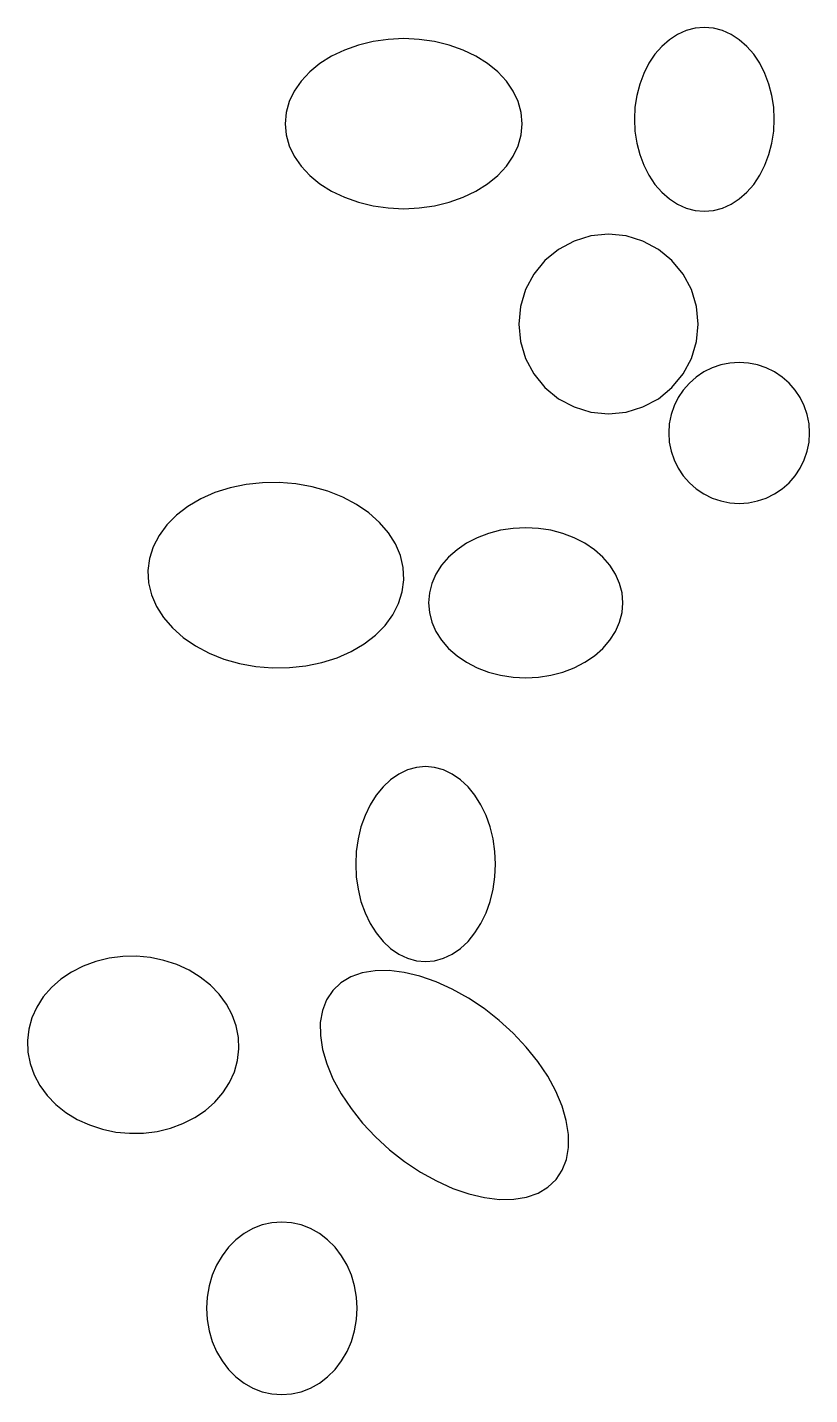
# Model space of a CAD drawing. Extents: x -1 to 217, y -22 to 302.
# Drawn here: x 125.75 to 131.45, y 53.82 to 63.79 of the extents above; entities that cross this region are included whole.
import ezdxf

# ---------------------------------------------------------------- set-up
doc = ezdxf.new("R2010")
doc.units = 0

msp = doc.modelspace()

# ---------------------------------------------------------------- linework, layer by layer
at = {"layer": 'CIRCLES'}
for p, q in [((129.734, 62.2315), (129.6209, 62.171)), ((129.8568, 62.2687), (129.734, 62.2315)), ((129.9845, 62.2813), (129.8568, 62.2687)), ((130.1122, 62.2687), (129.9845, 62.2813)), ((130.235, 62.2315), (130.1122, 62.2687)), ((130.3481, 62.171), (130.235, 62.2315)), ((129.6209, 62.171), (129.5217, 62.0896)), ((130.4473, 62.0896), (130.3481, 62.171)), ((129.5217, 62.0896), (129.4403, 61.9904)), ((130.5287, 61.9904), (130.4473, 62.0896)), ((129.4403, 61.9904), (129.3798, 61.8772)), ((130.5892, 61.8772), (130.5287, 61.9904)), ((129.3798, 61.8772), (129.3425, 61.7544)), ((130.6265, 61.7544), (130.5892, 61.8772)), ((129.3425, 61.7544), (129.33, 61.6268)), ((130.639, 61.6268), (130.6265, 61.7544)), ((129.33, 61.6268), (129.3425, 61.4991)), ((130.6265, 61.4991), (130.639, 61.6268)), ((129.3425, 61.4991), (129.3798, 61.3763)), ((130.5892, 61.3763), (130.6265, 61.4991)), ((129.3798, 61.3763), (129.4403, 61.2631)), ((130.5287, 61.2631), (130.5892, 61.3763)), ((129.4403, 61.2631), (129.5217, 61.1639)), ((130.4473, 61.1639), (130.5287, 61.2631)), ((129.5217, 61.1639), (129.6209, 61.0825)), ((130.3481, 61.0825), (130.4473, 61.1639)), ((129.6209, 61.0825), (129.734, 61.022)), ((129.734, 61.022), (129.8568, 60.9848)), ((130.1122, 60.9848), (130.235, 61.022)), ((130.235, 61.022), (130.3481, 61.0825)), ((129.8568, 60.9848), (129.9845, 60.9722)), ((129.9845, 60.9722), (130.1122, 60.9848))]:
    msp.add_line(p, q, dxfattribs=at)
at = {"layer": 'ELLIPSES'}
for p, q in [((128.3795, 63.7019), (128.2687, 63.6861)), ((128.4923, 63.7072), (128.3795, 63.7019)), ((128.605, 63.7019), (128.4923, 63.7072)), ((128.7158, 63.6861), (128.605, 63.7019)), ((130.428, 63.6996), (130.3726, 63.6509)), ((130.4878, 63.7384), (130.428, 63.6996)), ((130.551, 63.7666), (130.4878, 63.7384)), ((130.6164, 63.7837), (130.551, 63.7666)), ((130.683, 63.7895), (130.6164, 63.7837)), ((130.7496, 63.7837), (130.683, 63.7895)), ((130.815, 63.7666), (130.7496, 63.7837)), ((130.8782, 63.7384), (130.815, 63.7666)), ((130.938, 63.6996), (130.8782, 63.7384)), ((130.9934, 63.6509), (130.938, 63.6996)), ((128.0604, 63.6241), (127.9665, 63.5791)), ((128.1617, 63.66), (128.0604, 63.6241)), ((128.2687, 63.6861), (128.1617, 63.66)), ((128.8228, 63.66), (128.7158, 63.6861)), ((128.9241, 63.6241), (128.8228, 63.66)), ((129.018, 63.5791), (128.9241, 63.6241)), ((130.3224, 63.5931), (130.2784, 63.5272)), ((130.3726, 63.6509), (130.3224, 63.5931)), ((131.0436, 63.5931), (130.9934, 63.6509)), ((131.0876, 63.5272), (131.0436, 63.5931)), ((127.8815, 63.5256), (127.807, 63.4646)), ((127.9665, 63.5791), (127.8815, 63.5256)), ((129.103, 63.5256), (129.018, 63.5791)), ((129.1775, 63.4646), (129.103, 63.5256)), ((130.2784, 63.5272), (130.2414, 63.4542)), ((131.1246, 63.4542), (131.0876, 63.5272)), ((127.7443, 63.3972), (127.6943, 63.3245)), ((127.807, 63.4646), (127.7443, 63.3972)), ((129.2402, 63.3972), (129.1775, 63.4646)), ((129.2902, 63.3245), (129.2402, 63.3972)), ((130.2414, 63.4542), (130.2119, 63.3756)), ((131.1541, 63.3756), (131.1246, 63.4542)), ((127.6943, 63.3245), (127.658, 63.2477)), ((129.3265, 63.2477), (129.2902, 63.3245)), ((130.2119, 63.3756), (130.1904, 63.2925)), ((131.1756, 63.2925), (131.1541, 63.3756)), ((127.658, 63.2477), (127.636, 63.1682)), ((129.3485, 63.1682), (129.3265, 63.2477)), ((130.1774, 63.2065), (130.173, 63.119)), ((130.1904, 63.2925), (130.1774, 63.2065)), ((131.1886, 63.2065), (131.1756, 63.2925)), ((131.193, 63.119), (131.1886, 63.2065)), ((127.636, 63.1682), (127.6286, 63.0872)), ((129.3559, 63.0872), (129.3485, 63.1682)), ((130.173, 63.119), (130.1774, 63.0315)), ((131.1886, 63.0315), (131.193, 63.119)), ((127.6286, 63.0872), (127.636, 63.0063)), ((127.636, 63.0063), (127.658, 62.9268)), ((129.3265, 62.9268), (129.3485, 63.0063)), ((129.3485, 63.0063), (129.3559, 63.0872)), ((130.1774, 63.0315), (130.1904, 62.9455)), ((131.1756, 62.9455), (131.1886, 63.0315)), ((127.658, 62.9268), (127.6943, 62.85)), ((129.2902, 62.85), (129.3265, 62.9268)), ((130.1904, 62.9455), (130.2119, 62.8624)), ((131.1541, 62.8624), (131.1756, 62.9455)), ((127.6943, 62.85), (127.7443, 62.7773)), ((129.2402, 62.7773), (129.2902, 62.85)), ((130.2119, 62.8624), (130.2414, 62.7838)), ((131.1246, 62.7838), (131.1541, 62.8624)), ((127.7443, 62.7773), (127.807, 62.7099)), ((127.807, 62.7099), (127.8815, 62.6489)), ((129.103, 62.6489), (129.1775, 62.7099)), ((129.1775, 62.7099), (129.2402, 62.7773)), ((130.2414, 62.7838), (130.2784, 62.7108)), ((130.2784, 62.7108), (130.3224, 62.6449)), ((131.0436, 62.6449), (131.0876, 62.7108)), ((131.0876, 62.7108), (131.1246, 62.7838)), ((127.8815, 62.6489), (127.9665, 62.5954)), ((129.018, 62.5954), (129.103, 62.6489)), ((130.3224, 62.6449), (130.3726, 62.5871)), ((130.9934, 62.5871), (131.0436, 62.6449)), ((127.9665, 62.5954), (128.0604, 62.5504)), ((128.0604, 62.5504), (128.1617, 62.5145)), ((128.1617, 62.5145), (128.2687, 62.4884)), ((128.7158, 62.4884), (128.8228, 62.5145)), ((128.8228, 62.5145), (128.9241, 62.5504)), ((128.9241, 62.5504), (129.018, 62.5954)), ((130.3726, 62.5871), (130.428, 62.5384)), ((130.428, 62.5384), (130.4878, 62.4996)), ((130.4878, 62.4996), (130.551, 62.4714)), ((130.815, 62.4714), (130.8782, 62.4996)), ((130.8782, 62.4996), (130.938, 62.5384)), ((130.938, 62.5384), (130.9934, 62.5871)), ((128.2687, 62.4884), (128.3795, 62.4726)), ((128.3795, 62.4726), (128.4923, 62.4673)), ((128.4923, 62.4673), (128.605, 62.4726)), ((128.605, 62.4726), (128.7158, 62.4884)), ((130.551, 62.4714), (130.6164, 62.4543)), ((130.6164, 62.4543), (130.683, 62.4485)), ((130.683, 62.4485), (130.7496, 62.4543)), ((130.7496, 62.4543), (130.815, 62.4714)), ((130.7404, 61.3076), (130.6801, 61.2779)), ((130.804, 61.3292), (130.7404, 61.3076)), ((130.8699, 61.3423), (130.804, 61.3292)), ((130.937, 61.3467), (130.8699, 61.3423)), ((131.0041, 61.3423), (130.937, 61.3467)), ((131.07, 61.3292), (131.0041, 61.3423)), ((131.1336, 61.3076), (131.07, 61.3292)), ((131.1939, 61.2779), (131.1336, 61.3076)), ((130.6243, 61.2405), (130.5738, 61.1962)), ((130.6801, 61.2779), (130.6243, 61.2405)), ((131.2497, 61.2405), (131.1939, 61.2779)), ((131.3002, 61.1962), (131.2497, 61.2405)), ((130.5295, 61.1457), (130.4921, 61.0899)), ((130.5738, 61.1962), (130.5295, 61.1457)), ((131.3445, 61.1457), (131.3002, 61.1962)), ((131.3819, 61.0899), (131.3445, 61.1457)), ((130.4624, 61.0296), (130.4408, 60.966)), ((130.4921, 61.0899), (130.4624, 61.0296)), ((131.4116, 61.0296), (131.3819, 61.0899)), ((131.4332, 60.966), (131.4116, 61.0296)), ((130.4408, 60.966), (130.4277, 60.9001)), ((131.4463, 60.9001), (131.4332, 60.966)), ((130.4277, 60.9001), (130.4233, 60.833)), ((130.4233, 60.833), (130.4277, 60.7659)), ((131.4507, 60.833), (131.4463, 60.9001)), ((131.4463, 60.7659), (131.4507, 60.833)), ((130.4277, 60.7659), (130.4408, 60.7)), ((131.4332, 60.7), (131.4463, 60.7659)), ((130.4408, 60.7), (130.4624, 60.6364)), ((130.4624, 60.6364), (130.4921, 60.5761)), ((131.3819, 60.5761), (131.4116, 60.6364)), ((131.4116, 60.6364), (131.4332, 60.7)), ((130.4921, 60.5761), (130.5295, 60.5203)), ((130.5295, 60.5203), (130.5738, 60.4698)), ((131.3002, 60.4698), (131.3445, 60.5203)), ((131.3445, 60.5203), (131.3819, 60.5761)), ((127.2261, 60.4329), (127.1153, 60.3977)), ((127.3426, 60.4571), (127.2261, 60.4329)), ((127.4628, 60.4701), (127.3426, 60.4571)), ((127.5847, 60.4715), (127.4628, 60.4701)), ((127.7062, 60.4614), (127.5847, 60.4715)), ((127.8252, 60.4399), (127.7062, 60.4614)), ((127.9397, 60.4073), (127.8252, 60.4399)), ((128.0477, 60.3643), (127.9397, 60.4073)), ((130.5738, 60.4698), (130.6243, 60.4255)), ((130.6243, 60.4255), (130.6801, 60.3881)), ((131.1939, 60.3881), (131.2497, 60.4255)), ((131.2497, 60.4255), (131.3002, 60.4698)), ((127.0121, 60.3522), (126.9183, 60.2972)), ((127.1153, 60.3977), (127.0121, 60.3522)), ((128.1474, 60.3116), (128.0477, 60.3643)), ((128.237, 60.25), (128.1474, 60.3116)), ((130.6801, 60.3881), (130.7404, 60.3584)), ((130.7404, 60.3584), (130.804, 60.3368)), ((130.804, 60.3368), (130.8699, 60.3237)), ((130.8699, 60.3237), (130.937, 60.3193)), ((130.937, 60.3193), (131.0041, 60.3237)), ((131.0041, 60.3237), (131.07, 60.3368)), ((131.07, 60.3368), (131.1336, 60.3584)), ((131.1336, 60.3584), (131.1939, 60.3881)), ((126.8355, 60.2337), (126.7652, 60.1626)), ((126.9183, 60.2972), (126.8355, 60.2337)), ((128.315, 60.1807), (128.237, 60.25)), ((126.7652, 60.1626), (126.7084, 60.0853)), ((128.3802, 60.1048), (128.315, 60.1807)), ((128.4313, 60.0236), (128.3802, 60.1048)), ((129.1979, 60.1233), (129.1102, 60.1003)), ((129.2888, 60.1373), (129.1979, 60.1233)), ((129.3812, 60.142), (129.2888, 60.1373)), ((129.4737, 60.1373), (129.3812, 60.142)), ((129.5646, 60.1233), (129.4737, 60.1373)), ((129.6523, 60.1003), (129.5646, 60.1233)), ((126.7084, 60.0853), (126.6662, 60.003)), ((128.4675, 59.9385), (128.4313, 60.0236)), ((128.9501, 60.0289), (128.8804, 59.9817)), ((129.0271, 60.0687), (128.9501, 60.0289)), ((129.1102, 60.1003), (129.0271, 60.0687)), ((129.7354, 60.0687), (129.6523, 60.1003)), ((129.8124, 60.0289), (129.7354, 60.0687)), ((129.8821, 59.9817), (129.8124, 60.0289)), ((126.6393, 59.9172), (126.6281, 59.8293)), ((126.6662, 60.003), (126.6393, 59.9172)), ((128.4882, 59.851), (128.4675, 59.9385)), ((128.8194, 59.9279), (128.7679, 59.8684)), ((128.8804, 59.9817), (128.8194, 59.9279)), ((129.9431, 59.9279), (129.8821, 59.9817)), ((129.9946, 59.8684), (129.9431, 59.9279)), ((126.6281, 59.8293), (126.633, 59.7408)), ((128.493, 59.7625), (128.4882, 59.851)), ((128.7679, 59.8684), (128.7269, 59.8042)), ((130.0356, 59.8042), (129.9946, 59.8684)), ((126.633, 59.7408), (126.6537, 59.6532)), ((128.4818, 59.6746), (128.493, 59.7625)), ((128.6971, 59.7364), (128.6791, 59.6662)), ((128.7269, 59.8042), (128.6971, 59.7364)), ((130.0654, 59.7364), (130.0356, 59.8042)), ((130.0834, 59.6662), (130.0654, 59.7364)), ((126.6537, 59.6532), (126.6899, 59.5682)), ((128.455, 59.5888), (128.4818, 59.6746)), ((128.6791, 59.6662), (128.673, 59.5947)), ((130.0895, 59.5947), (130.0834, 59.6662)), ((126.6899, 59.5682), (126.741, 59.487)), ((128.356, 59.4292), (128.4128, 59.5065)), ((128.4128, 59.5065), (128.455, 59.5888)), ((128.673, 59.5947), (128.6791, 59.5233)), ((128.6791, 59.5233), (128.6971, 59.4531)), ((130.0654, 59.4531), (130.0834, 59.5233)), ((130.0834, 59.5233), (130.0895, 59.5947)), ((126.741, 59.487), (126.8061, 59.4111)), ((126.8061, 59.4111), (126.8841, 59.3417)), ((128.2856, 59.3581), (128.356, 59.4292)), ((128.6971, 59.4531), (128.7269, 59.3853)), ((130.0356, 59.3853), (130.0654, 59.4531)), ((126.8841, 59.3417), (126.9738, 59.2802)), ((128.2028, 59.2945), (128.2856, 59.3581)), ((128.7269, 59.3853), (128.7679, 59.3211)), ((128.7679, 59.3211), (128.8194, 59.2616)), ((129.9431, 59.2616), (129.9946, 59.3211)), ((129.9946, 59.3211), (130.0356, 59.3853)), ((126.9738, 59.2802), (127.0734, 59.2274)), ((127.0734, 59.2274), (127.1814, 59.1844)), ((128.0058, 59.1941), (128.109, 59.2395)), ((128.109, 59.2395), (128.2028, 59.2945)), ((128.8194, 59.2616), (128.8804, 59.2078)), ((128.8804, 59.2078), (128.9501, 59.1606)), ((129.8124, 59.1606), (129.8821, 59.2078)), ((129.8821, 59.2078), (129.9431, 59.2616)), ((127.1814, 59.1844), (127.2959, 59.1519)), ((127.2959, 59.1519), (127.4149, 59.1304)), ((127.4149, 59.1304), (127.5364, 59.1202)), ((127.5364, 59.1202), (127.6583, 59.1217)), ((127.6583, 59.1217), (127.7785, 59.1346)), ((127.7785, 59.1346), (127.895, 59.1589)), ((127.895, 59.1589), (128.0058, 59.1941)), ((128.9501, 59.1606), (129.0271, 59.1208)), ((129.0271, 59.1208), (129.1102, 59.0892)), ((129.6523, 59.0892), (129.7354, 59.1208)), ((129.7354, 59.1208), (129.8124, 59.1606)), ((129.1102, 59.0892), (129.1979, 59.0662)), ((129.1979, 59.0662), (129.2888, 59.0522)), ((129.2888, 59.0522), (129.3812, 59.0475)), ((129.3812, 59.0475), (129.4737, 59.0522)), ((129.4737, 59.0522), (129.5646, 59.0662)), ((129.5646, 59.0662), (129.6523, 59.0892)), ((128.4562, 58.346), (128.3964, 58.3049)), ((128.5192, 58.3759), (128.4562, 58.346)), ((128.5845, 58.394), (128.5192, 58.3759)), ((128.651, 58.4001), (128.5845, 58.394)), ((128.7175, 58.394), (128.651, 58.4001)), ((128.7828, 58.3759), (128.7175, 58.394)), ((128.8458, 58.346), (128.7828, 58.3759)), ((128.9056, 58.3049), (128.8458, 58.346)), ((128.3411, 58.2533), (128.291, 58.192)), ((128.3964, 58.3049), (128.3411, 58.2533)), ((128.9609, 58.2533), (128.9056, 58.3049)), ((129.011, 58.192), (128.9609, 58.2533)), ((128.2471, 58.1222), (128.2101, 58.0449)), ((128.291, 58.192), (128.2471, 58.1222)), ((129.0549, 58.1222), (129.011, 58.192)), ((129.0919, 58.0449), (129.0549, 58.1222)), ((128.2101, 58.0449), (128.1806, 57.9616)), ((129.1214, 57.9616), (129.0919, 58.0449)), ((128.1806, 57.9616), (128.1592, 57.8736)), ((129.1428, 57.8736), (129.1214, 57.9616)), ((128.1592, 57.8736), (128.1462, 57.7825)), ((129.1558, 57.7825), (129.1428, 57.8736)), ((128.1462, 57.7825), (128.1419, 57.6898)), ((129.1601, 57.6898), (129.1558, 57.7825)), ((128.1419, 57.6898), (128.1462, 57.597)), ((129.1558, 57.597), (129.1601, 57.6898)), ((128.1462, 57.597), (128.1592, 57.5059)), ((129.1428, 57.5059), (129.1558, 57.597)), ((128.1592, 57.5059), (128.1806, 57.4179)), ((128.1806, 57.4179), (128.2101, 57.3346)), ((129.0919, 57.3346), (129.1214, 57.4179)), ((129.1214, 57.4179), (129.1428, 57.5059)), ((128.2101, 57.3346), (128.2471, 57.2573)), ((129.0549, 57.2573), (129.0919, 57.3346)), ((128.2471, 57.2573), (128.291, 57.1875)), ((129.011, 57.1875), (129.0549, 57.2573)), ((128.291, 57.1875), (128.3411, 57.1262)), ((128.3411, 57.1262), (128.3964, 57.0746)), ((128.9056, 57.0746), (128.9609, 57.1262)), ((128.9609, 57.1262), (129.011, 57.1875)), ((126.4444, 57.0162), (126.3449, 57.0036)), ((126.5453, 57.0177), (126.4444, 57.0162)), ((126.6457, 57.0082), (126.5453, 57.0177)), ((128.3964, 57.0746), (128.4562, 57.0335)), ((128.4562, 57.0335), (128.5192, 57.0036)), ((128.7828, 57.0036), (128.8458, 57.0335)), ((128.8458, 57.0335), (128.9056, 57.0746)), ((126.1564, 56.9465), (126.0707, 56.903)), ((126.2483, 56.9803), (126.1564, 56.9465)), ((126.3449, 57.0036), (126.2483, 56.9803)), ((126.7439, 56.9878), (126.6457, 57.0082)), ((126.8384, 56.9569), (126.7439, 56.9878)), ((126.9273, 56.916), (126.8384, 56.9569)), ((127.0093, 56.8658), (126.9273, 56.916)), ((128.5192, 57.0036), (128.5845, 56.9855)), ((128.5845, 56.9855), (128.651, 56.9794)), ((128.651, 56.9794), (128.7175, 56.9855)), ((128.7175, 56.9855), (128.7828, 57.0036)), ((125.9927, 56.8503), (125.9237, 56.7895)), ((126.0707, 56.903), (125.9927, 56.8503)), ((127.0829, 56.8071), (127.0093, 56.8658)), ((128.0341, 56.8238), (127.975, 56.7682)), ((128.1061, 56.8667), (128.0341, 56.8238)), ((128.1898, 56.8962), (128.1061, 56.8667)), ((128.2838, 56.9116), (128.1898, 56.8962)), ((128.3863, 56.9129), (128.2838, 56.9116)), ((128.4958, 56.8998), (128.3863, 56.9129)), ((128.6103, 56.8727), (128.4958, 56.8998)), ((128.7278, 56.832), (128.6103, 56.8727)), ((128.8463, 56.7785), (128.7278, 56.832)), ((125.8649, 56.7215), (125.8173, 56.6476)), ((125.9237, 56.7895), (125.8649, 56.7215)), ((127.1469, 56.741), (127.0829, 56.8071)), ((127.2001, 56.6686), (127.1469, 56.741)), ((127.975, 56.7682), (127.9298, 56.7007)), ((128.9639, 56.7129), (128.8463, 56.7785)), ((125.8173, 56.6476), (125.7817, 56.5689)), ((127.2417, 56.5911), (127.2001, 56.6686)), ((127.8993, 56.6226), (127.8841, 56.5352)), ((127.9298, 56.7007), (127.8993, 56.6226)), ((129.0785, 56.6366), (128.9639, 56.7129)), ((129.1881, 56.5507), (129.0785, 56.6366)), ((125.7817, 56.5689), (125.7587, 56.4869)), ((127.271, 56.5099), (127.2417, 56.5911)), ((127.8841, 56.5352), (127.8843, 56.44)), ((129.2908, 56.4567), (129.1881, 56.5507)), ((125.7587, 56.4869), (125.7488, 56.4029)), ((127.2874, 56.4263), (127.271, 56.5099)), ((127.2906, 56.3418), (127.2874, 56.4263)), ((127.8843, 56.44), (127.8999, 56.3386)), ((129.385, 56.3562), (129.2908, 56.4567)), ((125.7488, 56.4029), (125.752, 56.3185)), ((125.752, 56.3185), (125.7684, 56.2349)), ((127.2807, 56.2579), (127.2906, 56.3418)), ((127.8999, 56.3386), (127.9308, 56.2328)), ((129.469, 56.251), (129.385, 56.3562)), ((125.7684, 56.2349), (125.7977, 56.1537)), ((127.2577, 56.1759), (127.2807, 56.2579)), ((127.9308, 56.2328), (127.9764, 56.1244)), ((129.5413, 56.1429), (129.469, 56.251)), ((125.7977, 56.1537), (125.8393, 56.0762)), ((127.2222, 56.0972), (127.2577, 56.1759)), ((127.9764, 56.1244), (128.0358, 56.0151)), ((129.6008, 56.0337), (129.5413, 56.1429)), ((125.8393, 56.0762), (125.8925, 56.0038)), ((127.1158, 55.9553), (127.1746, 56.0233)), ((127.1746, 56.0233), (127.2222, 56.0972)), ((129.6463, 55.9252), (129.6008, 56.0337)), ((125.8925, 56.0038), (125.9565, 55.9377)), ((125.9565, 55.9377), (126.0301, 55.879)), ((127.0468, 55.8945), (127.1158, 55.9553)), ((128.0358, 56.0151), (128.1081, 55.907)), ((129.6772, 55.8194), (129.6463, 55.9252)), ((126.0301, 55.879), (126.1121, 55.8288)), ((126.1121, 55.8288), (126.2011, 55.7879)), ((126.883, 55.7983), (126.9687, 55.8418)), ((126.9687, 55.8418), (127.0468, 55.8945)), ((128.1081, 55.907), (128.1921, 55.8018)), ((129.6929, 55.718), (129.6772, 55.8194)), ((126.2011, 55.7879), (126.2955, 55.757)), ((126.2955, 55.757), (126.3937, 55.7366)), ((126.3937, 55.7366), (126.4941, 55.7271)), ((126.4941, 55.7271), (126.595, 55.7286)), ((126.595, 55.7286), (126.6945, 55.7412)), ((126.6945, 55.7412), (126.7911, 55.7645)), ((126.7911, 55.7645), (126.883, 55.7983)), ((128.1921, 55.8018), (128.2863, 55.7014)), ((128.2863, 55.7014), (128.3891, 55.6074)), ((129.6778, 55.5354), (129.6931, 55.6228)), ((129.6931, 55.6228), (129.6929, 55.718)), ((128.3891, 55.6074), (128.4987, 55.5215)), ((128.4987, 55.5215), (128.6133, 55.4451)), ((129.6473, 55.4573), (129.6778, 55.5354)), ((128.6133, 55.4451), (128.7308, 55.3796)), ((129.6021, 55.3899), (129.6473, 55.4573)), ((128.7308, 55.3796), (128.8494, 55.326)), ((128.8494, 55.326), (128.9669, 55.2853)), ((129.471, 55.2913), (129.543, 55.3342)), ((129.543, 55.3342), (129.6021, 55.3899)), ((128.9669, 55.2853), (129.0814, 55.2582)), ((129.0814, 55.2582), (129.1908, 55.2452)), ((129.1908, 55.2452), (129.2934, 55.2464)), ((129.2934, 55.2464), (129.3873, 55.2619)), ((129.3873, 55.2619), (129.471, 55.2913)), ((127.3931, 55.0326), (127.3287, 54.9962)), ((127.4611, 55.0591), (127.3931, 55.0326)), ((127.5316, 55.0751), (127.4611, 55.0591)), ((127.6033, 55.0805), (127.5316, 55.0751)), ((127.6749, 55.0751), (127.6033, 55.0805)), ((127.7454, 55.0591), (127.6749, 55.0751)), ((127.8134, 55.0326), (127.7454, 55.0591)), ((127.8778, 54.9962), (127.8134, 55.0326)), ((127.269, 54.9505), (127.215, 54.8962)), ((127.3287, 54.9962), (127.269, 54.9505)), ((127.9375, 54.9505), (127.8778, 54.9962)), ((127.9915, 54.8962), (127.9375, 54.9505)), ((127.1676, 54.8343), (127.1277, 54.7659)), ((127.215, 54.8962), (127.1676, 54.8343)), ((128.0389, 54.8343), (127.9915, 54.8962)), ((128.0788, 54.7659), (128.0389, 54.8343)), ((127.1277, 54.7659), (127.0959, 54.6921)), ((128.1106, 54.6921), (128.0788, 54.7659)), ((127.0959, 54.6921), (127.0728, 54.6141)), ((128.1337, 54.6141), (128.1106, 54.6921)), ((127.0588, 54.5334), (127.0541, 54.4513)), ((127.0728, 54.6141), (127.0588, 54.5334)), ((128.1477, 54.5334), (128.1337, 54.6141)), ((128.1524, 54.4513), (128.1477, 54.5334)), ((127.0541, 54.4513), (127.0588, 54.3691)), ((128.1477, 54.3691), (128.1524, 54.4513)), ((127.0588, 54.3691), (127.0728, 54.2884)), ((128.1337, 54.2884), (128.1477, 54.3691)), ((127.0728, 54.2884), (127.0959, 54.2104)), ((128.1106, 54.2104), (128.1337, 54.2884)), ((127.0959, 54.2104), (127.1277, 54.1366)), ((127.1277, 54.1366), (127.1676, 54.0682)), ((128.0389, 54.0682), (128.0788, 54.1366)), ((128.0788, 54.1366), (128.1106, 54.2104)), ((127.1676, 54.0682), (127.215, 54.0063)), ((127.9915, 54.0063), (128.0389, 54.0682)), ((127.215, 54.0063), (127.269, 53.952)), ((127.269, 53.952), (127.3287, 53.9063)), ((127.8778, 53.9063), (127.9375, 53.952)), ((127.9375, 53.952), (127.9915, 54.0063)), ((127.3287, 53.9063), (127.3931, 53.8699)), ((127.3931, 53.8699), (127.4611, 53.8434)), ((127.4611, 53.8434), (127.5316, 53.8274)), ((127.5316, 53.8274), (127.6033, 53.822)), ((127.6033, 53.822), (127.6749, 53.8274)), ((127.6749, 53.8274), (127.7454, 53.8434)), ((127.7454, 53.8434), (127.8134, 53.8699)), ((127.8134, 53.8699), (127.8778, 53.9063))]:
    msp.add_line(p, q, dxfattribs=at)

doc.saveas('drawing.dxf')
